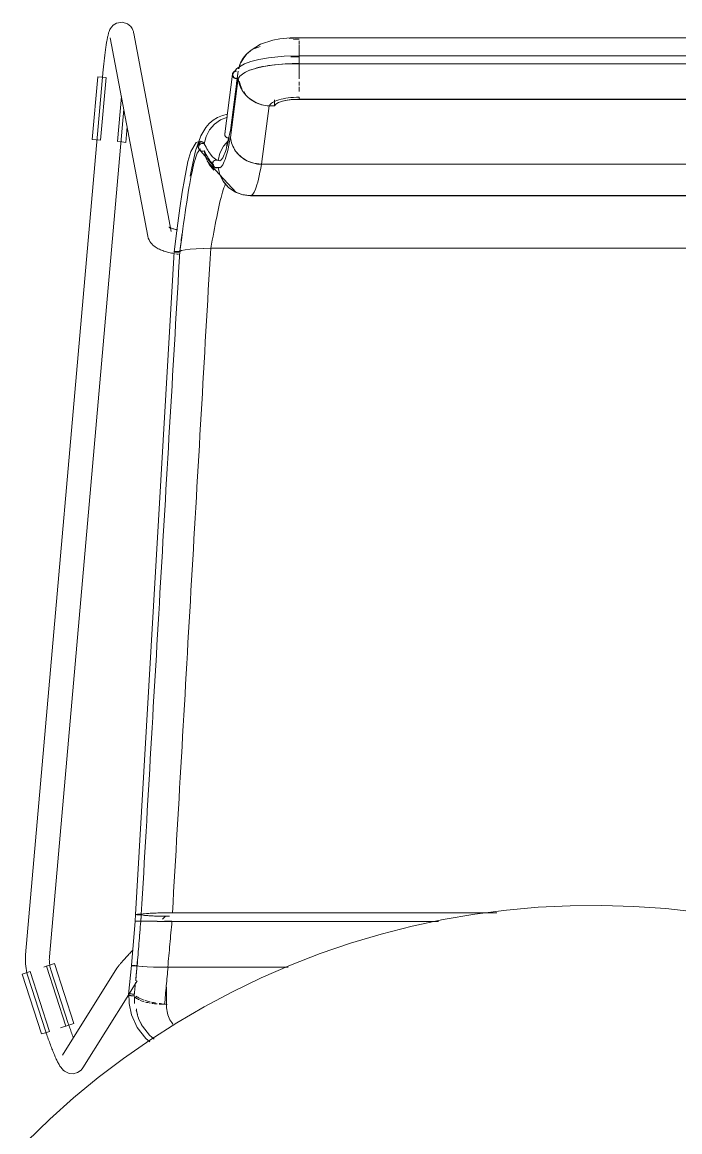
# Model space of a CAD drawing. Header units: millimetres. Extents: x 155927 to 295199, y -4084 to 97293.
# Drawn here: x 224522 to 224852, y 31394 to 31950 of the extents above; entities that cross this region are included whole.
import ezdxf

# ---------------------------------------------------------------- set-up
doc = ezdxf.new("R2010")
doc.units = ezdxf.units.MM
doc.header["$MEASUREMENT"] = 0
doc.layers.add('I-FURN', color=8, linetype='CONTINUOUS', lineweight=9)

msp = doc.modelspace()

# ---------------------------------------------------------------- linework, layer by layer
at = {"layer": 'I-FURN'}
for p, q in [((224566.02, 31946.25), (224565.8, 31945.78)), ((224566.32, 31946.81), (224566.02, 31946.25)), ((224566.8, 31947.51), (224566.32, 31946.81)), ((224567.66, 31948.42), (224566.8, 31947.51)), ((224569.31, 31949.46), (224567.66, 31948.42)), ((224572.07, 31949.95), (224569.31, 31949.46)), ((224574.82, 31949.11), (224572.07, 31949.95)), ((224574.82, 31949.11), (224576.4, 31947.79)), ((224576.4, 31947.79), (224577.15, 31946.71)), ((224577.15, 31946.71), (224577.52, 31945.91)), ((224564.46, 31940.52), (224564.37, 31939.99)), ((224564.56, 31941.03), (224564.46, 31940.52)), ((224564.65, 31941.53), (224564.56, 31941.03)), ((224564.75, 31942.01), (224564.65, 31941.53)), ((224564.84, 31942.47), (224564.75, 31942.01)), ((224564.94, 31942.91), (224564.84, 31942.47)), ((224565.04, 31943.34), (224564.94, 31942.91)), ((224565.15, 31943.75), (224565.04, 31943.34)), ((224565.25, 31944.15), (224565.15, 31943.75)), ((224565.37, 31944.55), (224565.25, 31944.15)), ((224565.49, 31944.94), (224565.37, 31944.55)), ((224565.64, 31945.35), (224565.49, 31944.94)), ((224565.8, 31945.78), (224565.64, 31945.35)), ((224566.17, 31942.12), (224584.98, 31842.83)), ((224577.52, 31945.91), (224577.74, 31945.29)), ((224577.74, 31945.29), (224577.87, 31944.77)), ((224577.87, 31944.77), (224577.96, 31944.35)), ((224596.77, 31845.06), (224577.96, 31944.35)), ((224641.49, 31938.89), (224647.64, 31940.92)), ((224647.64, 31940.92), (224651.14, 31941.57)), ((224651.14, 31941.57), (224656.35, 31942.09)), ((224656.35, 31942.09), (224660.87, 31942.17)), ((224660.87, 31942.17), (224660.87, 31942)), ((224955.72, 31942.17), (224660.87, 31942.17)), ((224660.87, 31941.87), (224660.87, 31942.15)), ((224660.87, 31938.92), (224660.87, 31940.68)), ((224563.64, 31935.11), (224563.56, 31934.44)), ((224563.73, 31935.77), (224563.64, 31935.11)), ((224563.82, 31936.42), (224563.73, 31935.77)), ((224563.91, 31937.06), (224563.82, 31936.42)), ((224564, 31937.68), (224563.91, 31937.06)), ((224564.09, 31938.28), (224564, 31937.68)), ((224564.18, 31938.87), (224564.09, 31938.28)), ((224564.28, 31939.43), (224564.18, 31938.87)), ((224564.37, 31939.99), (224564.28, 31939.43)), ((224634.8, 31934.19), (224636.78, 31936.02)), ((224636.78, 31936.02), (224641.49, 31938.89)), ((224660.87, 31936.07), (224660.87, 31938.65)), ((224660.87, 31935.91), (224660.87, 31932.89)), ((224660.87, 31932.89), (224660.87, 31935.9)), ((224562.99, 31929.42), (224562.91, 31928.68)), ((224563.06, 31930.16), (224562.99, 31929.42)), ((224563.14, 31930.9), (224563.06, 31930.16)), ((224563.22, 31931.62), (224563.14, 31930.9)), ((224563.3, 31932.34), (224563.22, 31931.62)), ((224563.39, 31933.05), (224563.3, 31932.34)), ((224563.47, 31933.75), (224563.39, 31933.05)), ((224563.56, 31934.44), (224563.47, 31933.75)), ((224631.8, 31929.85), (224633.13, 31932.12)), ((224633.13, 31932.12), (224634.8, 31934.19)), ((224633.49, 31929.04), (224636.66, 31930.24)), ((224636.66, 31930.24), (224640.7, 31931.32)), ((224640.7, 31931.32), (224645.42, 31932.18)), ((224645.42, 31932.18), (224653.3, 31932.98)), ((224653.3, 31932.98), (224660.87, 31933.13)), ((224955.72, 31933.13), (224660.87, 31933.13)), ((224660.87, 31929.17), (224660.87, 31933.13)), ((224660.87, 31933.13), (224660.87, 31933.06)), ((224660.87, 31933.06), (224660.87, 31932.86)), ((224660.87, 31932.86), (224660.87, 31932.56)), ((224660.87, 31932.56), (224660.87, 31932.17)), ((224660.87, 31932.17), (224660.87, 31931.72)), ((224660.87, 31931.72), (224660.87, 31931.22)), ((224660.87, 31931.22), (224660.87, 31930.72)), ((224660.87, 31930.72), (224660.87, 31930.25)), ((224660.87, 31930.25), (224660.87, 31929.83)), ((224660.87, 31929.83), (224660.87, 31929.5)), ((224660.87, 31929.5), (224660.87, 31929.28)), ((224562.69, 31926.27), (224523.74, 31482.95)), ((224562.7, 31926.43), (224562.69, 31926.27)), ((224562.77, 31927.18), (224562.7, 31926.43)), ((224562.84, 31927.93), (224562.77, 31927.18)), ((224562.91, 31928.68), (224562.84, 31927.93)), ((224623.56, 31894.08), (224627.41, 31923.86)), ((224626.41, 31895.72), (224630.25, 31925.42)), ((224627.77, 31924.36), (224629.66, 31926.74)), ((224629.48, 31919.45), (224630.1, 31924.23)), ((224629.66, 31926.74), (224633.49, 31929.04)), ((224636.71, 31926.09), (224636.2, 31925.9)), ((224639.53, 31926.97), (224636.71, 31926.09)), ((224643.03, 31927.77), (224639.53, 31926.97)), ((224648.47, 31928.6), (224643.03, 31927.77)), ((224654.45, 31929.08), (224648.47, 31928.6)), ((224660.87, 31929.17), (224654.45, 31929.08)), ((224660.87, 31929.28), (224660.87, 31929.17)), ((224660.87, 31929.2), (224660.87, 31925.38)), ((224660.87, 31925.38), (224660.87, 31929.2)), ((224660.87, 31929.17), (224955.72, 31929.17)), ((224660.87, 31921.63), (224660.87, 31925.19)), ((224557.12, 31891.25), (224559.88, 31922.66)), ((224559.88, 31922.66), (224561.92, 31922.48)), ((224561.35, 31890.88), (224564.11, 31922.29)), ((224561.92, 31922.48), (224563.98, 31922.3)), ((224626.39, 31892.18), (224630.23, 31921.88)), ((224660.87, 31918.16), (224660.87, 31920)), ((224571.78, 31912.74), (224569.79, 31890.14)), ((224660.87, 31915.18), (224660.87, 31917.64)), ((224641.94, 31878.8), (224645.8, 31908.08)), ((224645.8, 31908.08), (224648.51, 31908.01)), ((224648.51, 31911.02), (224648.51, 31908.01)), ((224648.51, 31908.01), (224649.15, 31908.87)), ((224649.15, 31908.87), (224650.5, 31909.66)), ((224650.5, 31909.66), (224652.48, 31910.33)), ((224652.48, 31910.33), (224654.98, 31910.84)), ((224654.98, 31910.84), (224657.83, 31911.16)), ((224657.83, 31911.16), (224660.87, 31911.27)), ((224955.72, 31911.33), (224660.87, 31911.33)), ((224660.87, 31911.27), (224955.72, 31911.27)), ((224535.7, 31481.9), (224572.99, 31906.4)), ((224620, 31902.25), (224617.8, 31900.87)), ((224622.37, 31903.27), (224620, 31902.25)), ((224625.01, 31902.42), (224621.5, 31901.02)), ((224624.87, 31903.93), (224622.37, 31903.27)), ((224574.03, 31889.77), (224574.72, 31897.66)), ((224614.09, 31897.22), (224611.58, 31893.11)), ((224615.82, 31899.19), (224614.09, 31897.22)), ((224617.8, 31900.87), (224615.82, 31899.19)), ((224618.41, 31898.85), (224615.93, 31896.02)), ((224621.5, 31901.02), (224618.41, 31898.85)), ((224625.16, 31890.21), (224626.53, 31896.51)), ((224559.16, 31891.07), (224557.12, 31891.25)), ((224561.22, 31890.89), (224559.16, 31891.07)), ((224611.58, 31893.11), (224608.91, 31885.48)), ((224614.19, 31892.7), (224613.29, 31889.07)), ((224615.93, 31896.02), (224614.19, 31892.7)), ((224625.4, 31890.68), (224622.89, 31887.81)), ((224623.61, 31894.32), (224623.54, 31893.85)), ((224623.54, 31893.85), (224623.61, 31893.38)), ((224623.8, 31894.76), (224623.61, 31894.32)), ((224623.61, 31893.38), (224623.8, 31892.94)), ((224623.8, 31892.94), (224624.09, 31892.56)), ((224624.09, 31892.56), (224624.48, 31892.26)), ((224624.48, 31892.26), (224624.93, 31892.06)), ((224624.93, 31892.06), (224625.42, 31891.98)), ((224625.42, 31891.98), (224625.92, 31892.02)), ((224571.98, 31889.95), (224569.92, 31890.13)), ((224574.03, 31889.77), (224571.98, 31889.95)), ((224605.1, 31880.12), (224606.51, 31885.12)), ((224606.51, 31885.12), (224609.28, 31889.76)), ((224608.91, 31885.48), (224607.02, 31876.96)), ((224609.28, 31889.76), (224611.47, 31890.29)), ((224610.49, 31887.85), (224610.41, 31887.37)), ((224610.41, 31887.37), (224610.47, 31886.88)), ((224610.42, 31887.37), (224610.49, 31887.85)), ((224610.48, 31886.88), (224610.42, 31887.37)), ((224610.47, 31886.88), (224610.65, 31886.42)), ((224610.66, 31886.42), (224610.48, 31886.88)), ((224610.49, 31887.85), (224610.69, 31888.3)), ((224610.68, 31888.3), (224610.49, 31887.85)), ((224610.61, 31886.51), (224618.73, 31877.09)), ((224610.77, 31886.24), (224610.64, 31886.45)), ((224610.65, 31886.42), (224610.94, 31886.02)), ((224610.95, 31886.02), (224610.66, 31886.42)), ((224610.98, 31888.7), (224610.68, 31888.3)), ((224610.69, 31888.3), (224610.99, 31888.7)), ((224610.94, 31886.02), (224611.32, 31885.7)), ((224611.33, 31885.7), (224610.95, 31886.02)), ((224611.37, 31889.01), (224610.98, 31888.7)), ((224610.99, 31888.7), (224611.37, 31889)), ((224611.32, 31885.7), (224611.77, 31885.49)), ((224611.77, 31885.49), (224611.33, 31885.7)), ((224611.37, 31889), (224611.83, 31889.2)), ((224611.83, 31889.2), (224611.37, 31889.01)), ((224611.47, 31890.29), (224612.38, 31889.99)), ((224612.27, 31885.4), (224611.77, 31885.49)), ((224611.77, 31885.49), (224612.26, 31885.4)), ((224612.32, 31889.28), (224611.83, 31889.2)), ((224611.83, 31889.2), (224612.32, 31889.27)), ((224612.26, 31885.4), (224612.76, 31885.43)), ((224612.76, 31885.43), (224612.27, 31885.4)), ((224612.82, 31889.23), (224612.32, 31889.28)), ((224612.32, 31889.27), (224612.82, 31889.23)), ((224613.24, 31885.58), (224612.76, 31885.43)), ((224612.76, 31885.43), (224613.24, 31885.58)), ((224612.82, 31889.23), (224613.29, 31889.07)), ((224613.29, 31889.07), (224612.82, 31889.23)), ((224614.03, 31881.97), (224613.24, 31885.58)), ((224613.24, 31885.58), (224614.02, 31881.97)), ((224622.89, 31887.81), (224621.14, 31884.41)), ((224624.4, 31887.78), (224625.16, 31890.21)), ((224629.02, 31885.41), (224631.51, 31882.67)), ((224603.3, 31871.1), (224605.1, 31880.12)), ((224614.02, 31881.97), (224615.66, 31878.64)), ((224615.67, 31878.65), (224614.03, 31881.97)), ((224614.72, 31880.32), (224629.32, 31864.62)), ((224617.41, 31878.95), (224617.48, 31879.44)), ((224617.47, 31879.44), (224617.41, 31878.95)), ((224617.66, 31879.9), (224617.47, 31879.44)), ((224617.48, 31879.44), (224617.67, 31879.9)), ((224617.95, 31880.3), (224617.66, 31879.9)), ((224617.67, 31879.9), (224617.96, 31880.3)), ((224618.34, 31880.62), (224617.95, 31880.3)), ((224617.96, 31880.3), (224618.34, 31880.61)), ((224618.34, 31880.61), (224618.79, 31880.82)), ((224618.79, 31880.82), (224618.34, 31880.62)), ((224618.79, 31880.82), (224619.28, 31880.9)), ((224619.28, 31880.9), (224618.79, 31880.82)), ((224619.28, 31880.9), (224619.78, 31880.86)), ((224619.78, 31880.86), (224619.28, 31880.9)), ((224619.57, 31880.98), (224620, 31880.8)), ((224619.78, 31880.86), (224620.25, 31880.7)), ((224620.25, 31880.7), (224619.78, 31880.86)), ((224621.14, 31884.41), (224620.25, 31880.7)), ((224631.51, 31882.67), (224634.62, 31880.59)), ((224634.62, 31880.59), (224638.17, 31879.28)), ((224607.02, 31876.96), (224606.28, 31872.9)), ((224615.66, 31878.64), (224618.07, 31875.81)), ((224618.07, 31875.81), (224615.67, 31878.65)), ((224617.48, 31878.46), (224617.41, 31878.95)), ((224617.41, 31878.95), (224617.47, 31878.46)), ((224617.47, 31878.46), (224617.66, 31877.99)), ((224617.67, 31877.99), (224617.48, 31878.46)), ((224617.66, 31877.99), (224617.95, 31877.59)), ((224617.96, 31877.59), (224617.67, 31877.99)), ((224617.95, 31877.59), (224618.34, 31877.28)), ((224618.34, 31877.28), (224617.96, 31877.59)), ((224618.79, 31877.08), (224618.34, 31877.28)), ((224618.34, 31877.28), (224618.79, 31877.07)), ((224618.44, 31877.22), (224621.32, 31877.18)), ((224619.28, 31876.99), (224618.79, 31877.08)), ((224618.79, 31877.07), (224619.28, 31876.99)), ((224619.78, 31877.03), (224619.28, 31876.99)), ((224619.28, 31876.99), (224619.78, 31877.03)), ((224620.25, 31877.2), (224619.78, 31877.03)), ((224619.78, 31877.03), (224620.25, 31877.19)), ((224620.25, 31877.19), (224621.14, 31873.48)), ((224638.17, 31879.28), (224641.94, 31878.8)), ((224974.65, 31878.8), (224641.94, 31878.8)), ((224641.94, 31878.8), (224974.65, 31878.8)), ((224602.27, 31864.79), (224603.3, 31871.1)), ((224621.14, 31873.48), (224622.89, 31870.08)), ((224622.9, 31870.09), (224621.15, 31873.48)), ((224622.89, 31870.08), (224625.4, 31867.21)), ((224625.41, 31867.22), (224622.9, 31870.09)), ((224601.09, 31856.77), (224602.27, 31864.79)), ((224625.4, 31867.21), (224628.54, 31865.04)), ((224628.54, 31865.05), (224625.41, 31867.22)), ((224628.22, 31865.22), (224632.69, 31863.49)), ((224632.11, 31863.68), (224628.54, 31865.05)), ((224628.54, 31865.04), (224632.11, 31863.67)), ((224629.32, 31864.62), (224631.25, 31863.92)), ((224635.9, 31863.2), (224632.11, 31863.68)), ((224632.11, 31863.67), (224635.9, 31863.2)), ((224632.69, 31863.49), (224636.44, 31863.05)), ((224980.68, 31863.2), (224635.9, 31863.2)), ((224635.9, 31863.2), (224980.68, 31863.2)), ((224636.44, 31863.05), (224941.24, 31863.05)), ((224599.73, 31846.84), (224601.09, 31856.77)), ((224595.55, 31847.29), (224595.58, 31847.28)), ((224595.58, 31847.28), (224595.65, 31847.23)), ((224595.65, 31847.23), (224595.74, 31847.19)), ((224595.74, 31847.19), (224595.89, 31847.11)), ((224595.89, 31847.11), (224596.08, 31847.03)), ((224596.08, 31847.03), (224596.32, 31846.93)), ((224596.32, 31846.93), (224596.59, 31846.83)), ((224596.59, 31846.83), (224596.89, 31846.72)), ((224596.89, 31846.72), (224597.23, 31846.61)), ((224597.23, 31846.61), (224597.59, 31846.51)), ((224597.59, 31846.51), (224597.99, 31846.4)), ((224597.99, 31846.4), (224598.41, 31846.29)), ((224598.18, 31834.98), (224599.73, 31846.84)), ((224598.41, 31846.29), (224598.85, 31846.19)), ((224598.85, 31846.19), (224599.32, 31846.09)), ((224599.32, 31846.09), (224599.81, 31845.99)), ((224584.98, 31842.83), (224585.24, 31841.84)), ((224585.24, 31841.84), (224585.61, 31840.95)), ((224585.61, 31840.95), (224586.04, 31840.16)), ((224598.17, 31834.98), (224578.89, 31503.07)), ((224586.04, 31840.16), (224586.53, 31839.47)), ((224586.53, 31839.47), (224587.04, 31838.87)), ((224587.04, 31838.87), (224587.56, 31838.35)), ((224587.56, 31838.35), (224588.09, 31837.9)), ((224588.09, 31837.9), (224588.62, 31837.5)), ((224588.62, 31837.5), (224589.16, 31837.14)), ((224589.16, 31837.14), (224589.7, 31836.82)), ((224589.7, 31836.82), (224590.23, 31836.53)), ((224590.23, 31836.53), (224590.78, 31836.25)), ((224590.78, 31836.25), (224591.34, 31836)), ((224591.34, 31836), (224591.91, 31835.77)), ((224591.91, 31835.77), (224592.49, 31835.55)), ((224592.49, 31835.55), (224593.09, 31835.34)), ((224593.09, 31835.34), (224593.69, 31835.15)), ((224593.69, 31835.15), (224594.31, 31834.96)), ((224594.31, 31834.96), (224594.94, 31834.79)), ((224598.17, 31834.98), (224598.25, 31835.04)), ((224598.24, 31834.93), (224598.17, 31834.98)), ((224598.25, 31835.04), (224598.18, 31834.98)), ((224598.18, 31834.98), (224598.24, 31834.93)), ((224598.24, 31834.93), (224598.42, 31834.88)), ((224598.42, 31834.88), (224598.24, 31834.93)), ((224598.44, 31835.09), (224598.25, 31835.04)), ((224598.25, 31835.04), (224598.44, 31835.09)), ((224598.74, 31835.13), (224598.44, 31835.09)), ((224598.44, 31835.09), (224598.74, 31835.13)), ((224599.13, 31835.16), (224598.74, 31835.13)), ((224598.74, 31835.13), (224599.12, 31835.16)), ((224599.12, 31835.16), (224599.58, 31835.18)), ((224599.58, 31835.18), (224599.13, 31835.16)), ((224600.07, 31835.19), (224599.58, 31835.18)), ((224599.58, 31835.18), (224600.07, 31835.19)), ((224600.57, 31835.19), (224600.07, 31835.19)), ((224600.07, 31835.19), (224600.57, 31835.19)), ((224601.04, 31835.17), (224600.57, 31835.19)), ((224600.57, 31835.19), (224601.04, 31835.17)), ((224601.04, 31835.17), (224601.94, 31835.57)), ((224601.94, 31835.57), (224601.04, 31835.17)), ((224601.94, 31835.57), (224603.68, 31835.94)), ((224603.69, 31835.94), (224601.94, 31835.57)), ((224603.69, 31835.94), (224606.15, 31836.25)), ((224606.19, 31836.25), (224603.69, 31835.94)), ((224606.18, 31836.25), (224609.24, 31836.49)), ((224609.29, 31836.49), (224606.19, 31836.25)), ((224609.29, 31836.49), (224612.76, 31836.64)), ((224612.82, 31836.64), (224609.29, 31836.49)), ((224612.82, 31836.64), (224616.51, 31836.7)), ((224616.59, 31836.7), (224612.82, 31836.64)), ((224999.99, 31836.7), (224616.59, 31836.7)), ((224616.59, 31836.7), (224999.99, 31836.7)), ((224594.94, 31834.79), (224595.58, 31834.63)), ((224595.58, 31834.63), (224596.24, 31834.48)), ((224596.24, 31834.48), (224596.91, 31834.33)), ((224596.91, 31834.33), (224597.59, 31834.2)), ((224597.59, 31834.2), (224598.28, 31834.07)), ((224598.42, 31834.88), (224598.71, 31834.83)), ((224598.71, 31834.83), (224598.42, 31834.88)), ((224598.71, 31834.83), (224599.09, 31834.8)), ((224599.09, 31834.8), (224598.71, 31834.83)), ((224598.98, 31833.96), (224599.7, 31833.85)), ((224599.09, 31834.8), (224599.54, 31834.78)), ((224599.54, 31834.78), (224599.09, 31834.8)), ((224599.54, 31834.78), (224600.03, 31834.77)), ((224600.03, 31834.77), (224599.54, 31834.78)), ((224599.7, 31833.85), (224600.42, 31833.75)), ((224600.03, 31834.77), (224600.53, 31834.77)), ((224600.53, 31834.77), (224600.03, 31834.77)), ((224796.61, 31507.49), (224780.63, 31506.71)), ((224812.61, 31507.64), (224796.61, 31507.49)), ((224828.6, 31507.15), (224812.61, 31507.64)), ((224844.56, 31506.02), (224828.6, 31507.15)), ((224578.62, 31499.71), (224578.88, 31503.07)), ((224578.95, 31503.1), (224578.89, 31503.07)), ((224578.89, 31503.07), (224578.95, 31503.04)), ((224579.14, 31503.13), (224578.95, 31503.1)), ((224578.95, 31503.04), (224579.14, 31503.02)), ((224579.43, 31503.15), (224579.14, 31503.13)), ((224579.14, 31503.02), (224579.44, 31503)), ((224579.81, 31503.17), (224579.43, 31503.15)), ((224579.44, 31503), (224579.82, 31502.98)), ((224580.26, 31503.18), (224579.81, 31503.17)), ((224579.82, 31502.98), (224580.27, 31502.97)), ((224580.75, 31503.18), (224580.26, 31503.18)), ((224580.27, 31502.97), (224580.76, 31502.96)), ((224581.25, 31503.18), (224580.75, 31503.18)), ((224580.76, 31502.96), (224581.26, 31502.96)), ((224581.72, 31503.17), (224581.25, 31503.18)), ((224581.26, 31502.96), (224581.73, 31502.97)), ((224582.61, 31503.38), (224581.72, 31503.17)), ((224581.73, 31502.97), (224582.63, 31502.76)), ((224584.36, 31503.58), (224582.61, 31503.38)), ((224582.63, 31502.76), (224584.38, 31502.57)), ((224586.86, 31503.74), (224584.36, 31503.58)), ((224584.38, 31502.57), (224586.88, 31502.41)), ((224589.99, 31503.86), (224586.86, 31503.74)), ((224586.88, 31502.41), (224590, 31502.29)), ((224593.56, 31503.94), (224589.99, 31503.86)), ((224590, 31502.29), (224593.55, 31502.21)), ((224593.85, 31502.33), (224592.38, 31500.8)), ((224593.55, 31502.21), (224595.8, 31502.18)), ((224597.34, 31503.97), (224593.56, 31503.94)), ((224759.94, 31503.97), (224597.34, 31503.97)), ((224597.34, 31503.97), (224759.94, 31503.97)), ((224748.83, 31503.22), (224733.06, 31500.52)), ((224764.7, 31505.28), (224748.83, 31503.22)), ((224780.63, 31506.71), (224764.7, 31505.28)), ((224860.46, 31504.25), (224844.56, 31506.02)), ((224578.61, 31499.71), (224576.79, 31477.51)), ((224578.68, 31499.72), (224578.61, 31499.71)), ((224578.61, 31499.71), (224578.68, 31499.71)), ((224578.62, 31499.71), (224578.68, 31499.72)), ((224578.68, 31499.71), (224578.62, 31499.71)), ((224578.86, 31499.71), (224579.16, 31499.71)), ((224579.16, 31499.71), (224578.87, 31499.71)), ((224579.55, 31499.72), (224579.16, 31499.72)), ((224579.54, 31499.71), (224579.16, 31499.71)), ((224579.16, 31499.71), (224579.54, 31499.71)), ((224579.17, 31499.72), (224579.55, 31499.72)), ((224579.99, 31499.71), (224579.54, 31499.71)), ((224579.54, 31499.71), (224579.99, 31499.71)), ((224579.55, 31499.72), (224580, 31499.72)), ((224580, 31499.72), (224579.55, 31499.72)), ((224580.48, 31499.71), (224579.99, 31499.71)), ((224579.99, 31499.71), (224580.48, 31499.71)), ((224580, 31499.72), (224580.49, 31499.72)), ((224580.49, 31499.72), (224580, 31499.72)), ((224580.98, 31499.71), (224580.48, 31499.71)), ((224580.48, 31499.71), (224580.98, 31499.71)), ((224580.49, 31499.72), (224580.99, 31499.72)), ((224580.99, 31499.72), (224580.49, 31499.72)), ((224581.45, 31499.71), (224580.98, 31499.71)), ((224580.98, 31499.71), (224581.45, 31499.71)), ((224580.99, 31499.72), (224581.46, 31499.72)), ((224581.46, 31499.72), (224580.99, 31499.72)), ((224582.34, 31499.69), (224581.45, 31499.71)), ((224581.45, 31499.71), (224582.34, 31499.69)), ((224584.08, 31499.68), (224582.34, 31499.69)), ((224582.34, 31499.69), (224584.08, 31499.68)), ((224584.1, 31499.75), (224582.35, 31499.74)), ((224582.36, 31499.74), (224584.11, 31499.75)), ((224584.08, 31499.68), (224586.59, 31499.67)), ((224586.59, 31499.67), (224584.09, 31499.68)), ((224586.6, 31499.76), (224584.1, 31499.75)), ((224584.11, 31499.75), (224586.61, 31499.76)), ((224589.72, 31499.66), (224586.59, 31499.67)), ((224586.59, 31499.67), (224589.72, 31499.66)), ((224589.73, 31499.77), (224586.6, 31499.76)), ((224586.61, 31499.76), (224589.73, 31499.77)), ((224593.29, 31499.65), (224589.72, 31499.66)), ((224589.72, 31499.66), (224593.29, 31499.65)), ((224597.06, 31499.78), (224593.28, 31499.78)), ((224593.29, 31499.78), (224597.06, 31499.78)), ((224597.08, 31499.65), (224593.29, 31499.65)), ((224593.29, 31499.65), (224597.08, 31499.65)), ((224730.71, 31499.65), (224597.08, 31499.65)), ((224597.08, 31499.65), (224730.71, 31499.65)), ((224717.41, 31497.2), (224701.91, 31493.26)), ((224733.06, 31500.52), (224717.41, 31497.2)), ((224701.91, 31493.26), (224686.57, 31488.69)), ((224576.81, 31484.55), (224577.25, 31485.02)), ((224686.57, 31488.69), (224671.43, 31483.52)), ((224523.66, 31481.81), (224523.63, 31480.67)), ((224523.63, 31480.67), (224523.65, 31479.53)), ((224523.65, 31479.53), (224523.71, 31478.39)), ((224523.74, 31482.95), (224523.66, 31481.81)), ((224535.63, 31480.55), (224535.65, 31481.21)), ((224535.64, 31479.88), (224535.63, 31480.55)), ((224535.68, 31479.22), (224535.64, 31479.88)), ((224535.65, 31481.21), (224535.69, 31481.87)), ((224535.69, 31481.87), (224535.69, 31481.9)), ((224571.8, 31479.07), (224572.07, 31479.37)), ((224572.07, 31479.37), (224572.36, 31479.7)), ((224572.36, 31479.7), (224572.66, 31480.03)), ((224572.66, 31480.03), (224572.97, 31480.38)), ((224572.97, 31480.38), (224573.3, 31480.75)), ((224573.3, 31480.75), (224573.65, 31481.13)), ((224573.65, 31481.13), (224574, 31481.52)), ((224574, 31481.52), (224574.37, 31481.92)), ((224574.37, 31481.92), (224574.75, 31482.33)), ((224574.75, 31482.33), (224575.14, 31482.76)), ((224575.14, 31482.76), (224575.55, 31483.19)), ((224575.55, 31483.19), (224575.96, 31483.64)), ((224575.96, 31483.64), (224576.38, 31484.09)), ((224576.38, 31484.09), (224576.81, 31484.55)), ((224671.43, 31483.52), (224656.51, 31477.75)), ((224522.03, 31473.27), (224523.98, 31473.9)), ((224523.71, 31478.39), (224523.81, 31477.25)), ((224523.81, 31477.25), (224523.96, 31476.12)), ((224523.96, 31476.12), (224524.16, 31474.99)), ((224523.98, 31473.9), (224525.95, 31474.53)), ((224524.16, 31474.99), (224524.4, 31473.87)), ((224524.4, 31473.87), (224524.68, 31472.77)), ((224535.76, 31444.56), (224526.07, 31474.57)), ((224532.88, 31476.77), (224534.04, 31477.14)), ((224534.14, 31477.18), (224543.83, 31447.17)), ((224534.26, 31477.21), (224536.23, 31477.85)), ((224535.74, 31478.56), (224535.68, 31479.22)), ((224535.83, 31477.91), (224535.74, 31478.56)), ((224535.94, 31477.26), (224535.83, 31477.91)), ((224536.08, 31476.61), (224535.94, 31477.26)), ((224536.25, 31475.97), (224536.08, 31476.61)), ((224536.23, 31477.85), (224538.18, 31478.48)), ((224536.44, 31475.33), (224536.25, 31475.97)), ((224545.15, 31448.52), (224536.44, 31475.33)), ((224547.87, 31448.48), (224538.18, 31478.48)), ((224569.53, 31476.25), (224542.23, 31432.66)), ((224569.53, 31476.25), (224569.75, 31476.57)), ((224569.75, 31476.57), (224569.93, 31476.83)), ((224569.93, 31476.83), (224570.11, 31477.06)), ((224570.11, 31477.06), (224570.28, 31477.28)), ((224570.28, 31477.28), (224570.46, 31477.5)), ((224570.46, 31477.5), (224570.65, 31477.73)), ((224570.65, 31477.73), (224570.85, 31477.97)), ((224570.85, 31477.97), (224571.07, 31478.23)), ((224571.07, 31478.23), (224571.3, 31478.49)), ((224571.3, 31478.49), (224571.54, 31478.77)), ((224571.54, 31478.77), (224571.8, 31479.07)), ((224576.78, 31477.51), (224575.36, 31463.02)), ((224576.85, 31477.54), (224576.78, 31477.51)), ((224576.78, 31477.51), (224576.85, 31477.49)), ((224576.79, 31477.51), (224576.85, 31477.54)), ((224576.86, 31477.49), (224576.79, 31477.51)), ((224577.04, 31477.56), (224576.85, 31477.54)), ((224576.85, 31477.54), (224577.04, 31477.56)), ((224576.85, 31477.49), (224577.04, 31477.46)), ((224577.33, 31477.58), (224577.04, 31477.56)), ((224577.04, 31477.56), (224577.33, 31477.58)), ((224577.04, 31477.46), (224577.34, 31477.44)), ((224577.34, 31477.44), (224577.05, 31477.46)), ((224577.71, 31477.6), (224577.33, 31477.58)), ((224577.33, 31477.58), (224577.71, 31477.6)), ((224577.34, 31477.44), (224577.72, 31477.42)), ((224577.73, 31477.42), (224577.34, 31477.44)), ((224578.16, 31477.61), (224577.71, 31477.6)), ((224577.71, 31477.6), (224578.16, 31477.61)), ((224577.72, 31477.42), (224578.17, 31477.41)), ((224578.18, 31477.41), (224577.73, 31477.42)), ((224578.65, 31477.62), (224578.16, 31477.61)), ((224578.16, 31477.61), (224578.65, 31477.62)), ((224578.17, 31477.41), (224578.67, 31477.41)), ((224578.67, 31477.41), (224578.18, 31477.41)), ((224578.67, 31477.41), (224579.16, 31477.41)), ((224579.17, 31477.41), (224578.67, 31477.41)), ((224579.62, 31477.61), (224579.15, 31477.61)), ((224579.15, 31477.61), (224579.62, 31477.61)), ((224579.16, 31477.41), (224579.63, 31477.42)), ((224579.64, 31477.42), (224579.17, 31477.41)), ((224579.63, 31477.42), (224580.52, 31477.23)), ((224580.52, 31477.23), (224579.64, 31477.42)), ((224582.24, 31477.05), (224580.52, 31477.23)), ((224580.52, 31477.23), (224582.26, 31477.05)), ((224584.7, 31476.9), (224582.26, 31477.05)), ((224582.26, 31477.05), (224584.74, 31476.9)), ((224587.77, 31476.78), (224584.74, 31476.9)), ((224584.74, 31476.9), (224587.84, 31476.78)), ((224591.28, 31476.71), (224587.84, 31476.78)), ((224587.84, 31476.78), (224591.27, 31476.71)), ((224591.37, 31476.71), (224595.13, 31476.68)), ((224595.01, 31476.68), (224591.37, 31476.71)), ((224595.13, 31476.68), (224655.25, 31476.68)), ((224655.25, 31476.68), (224595.13, 31476.68)), ((224656.51, 31477.75), (224641.83, 31471.38)), ((224531.72, 31443.26), (224522.03, 31473.27)), ((224524.68, 31472.77), (224525.01, 31471.67)), ((224525.01, 31471.67), (224525.03, 31471.63)), ((224525.03, 31471.63), (224533.74, 31444.82)), ((224575.66, 31463.43), (224579.7, 31469.88)), ((224641.83, 31471.38), (224627.42, 31464.43)), ((224552.4, 31426.29), (224575.43, 31463.06)), ((224575.57, 31458.45), (224575.48, 31463.92)), ((224594.43, 31466.64), (224594.43, 31456.89)), ((224627.42, 31464.43), (224613.3, 31456.92)), ((224576.79, 31452.81), (224575.57, 31458.45)), ((224594.48, 31458.13), (224593.43, 31458.13)), ((224579.69, 31446.49), (224576.79, 31452.81)), ((224613.3, 31456.92), (224599.49, 31448.84)), ((224541.25, 31446.34), (224543.73, 31447.14)), ((224545.92, 31447.84), (224543.95, 31447.21)), ((224545.26, 31448.19), (224545.15, 31448.52)), ((224545.49, 31447.5), (224545.26, 31448.19)), ((224545.72, 31446.81), (224545.49, 31447.5)), ((224545.95, 31446.13), (224545.72, 31446.81)), ((224547.87, 31448.48), (224545.92, 31447.84)), ((224546.18, 31445.45), (224545.95, 31446.13)), ((224584.02, 31440.96), (224579.69, 31446.49)), ((224582.26, 31447.2), (224580.35, 31450.89)), ((224585.76, 31442.63), (224582.26, 31447.2)), ((224599.49, 31448.84), (224586.01, 31440.22)), ((224533.67, 31443.89), (224531.72, 31443.26)), ((224535.64, 31444.53), (224533.67, 31443.89)), ((224533.89, 31444.36), (224533.74, 31444.82)), ((224534.13, 31443.62), (224533.89, 31444.36)), ((224534.38, 31442.88), (224534.13, 31443.62)), ((224534.63, 31442.15), (224534.38, 31442.88)), ((224534.88, 31441.42), (224534.63, 31442.15)), ((224535.13, 31440.7), (224534.88, 31441.42)), ((224535.39, 31439.98), (224535.13, 31440.7)), ((224546.42, 31444.78), (224546.18, 31445.45)), ((224546.65, 31444.11), (224546.42, 31444.78)), ((224546.89, 31443.45), (224546.65, 31444.11)), ((224547.13, 31442.81), (224546.89, 31443.45)), ((224547.36, 31442.17), (224547.13, 31442.81)), ((224547.59, 31441.55), (224547.36, 31442.17)), ((224586.08, 31439.32), (224584.02, 31440.96)), ((224588.1, 31440.67), (224585.76, 31442.63)), ((224535.64, 31439.28), (224535.39, 31439.98)), ((224535.89, 31438.58), (224535.64, 31439.28)), ((224536.15, 31437.89), (224535.89, 31438.58)), ((224536.4, 31437.21), (224536.15, 31437.89)), ((224536.66, 31436.55), (224536.4, 31437.21)), ((224536.91, 31435.89), (224536.66, 31436.55)), ((224537.16, 31435.25), (224536.91, 31435.89)), ((224537.41, 31434.63), (224537.16, 31435.25)), ((224586.01, 31440.22), (224572.89, 31431.06)), ((224537.66, 31434.02), (224537.41, 31434.63)), ((224537.91, 31433.42), (224537.66, 31434.02)), ((224538.15, 31432.84), (224537.91, 31433.42)), ((224538.4, 31432.28), (224538.15, 31432.84)), ((224538.64, 31431.74), (224538.4, 31432.28)), ((224538.88, 31431.21), (224538.64, 31431.74)), ((224539.11, 31430.7), (224538.88, 31431.21)), ((224539.34, 31430.21), (224539.11, 31430.7)), ((224539.57, 31429.73), (224539.34, 31430.21)), ((224539.8, 31429.28), (224539.57, 31429.73)), ((224572.89, 31431.06), (224560.15, 31421.39)), ((224540.03, 31428.84), (224539.8, 31429.28)), ((224540.26, 31428.41), (224540.03, 31428.84)), ((224540.49, 31428), (224540.26, 31428.41)), ((224540.73, 31427.6), (224540.49, 31428)), ((224540.97, 31427.21), (224540.73, 31427.6)), ((224541.23, 31426.82), (224540.97, 31427.21)), ((224541.5, 31426.43), (224541.23, 31426.82)), ((224541.82, 31426.03), (224541.5, 31426.43)), ((224542.18, 31425.6), (224541.82, 31426.03)), ((224542.65, 31425.14), (224542.18, 31425.6)), ((224543.28, 31424.62), (224542.65, 31425.14)), ((224544.19, 31424.05), (224543.28, 31424.62)), ((224545.57, 31423.53), (224544.19, 31424.05)), ((224549.77, 31423.94), (224547.55, 31423.36)), ((224551.51, 31425.17), (224549.77, 31423.94)), ((224551.51, 31425.17), (224552.4, 31426.29)), ((224547.55, 31423.36), (224545.57, 31423.53)), ((224560.15, 31421.39), (224547.8, 31411.22)), ((224547.8, 31411.22), (224535.87, 31400.56)), ((224535.87, 31400.56), (224524.37, 31389.43))]:
    msp.add_line(p, q, dxfattribs=at)
for centre, major_axis, ratio, start_param, end_param in [((224660.87, 31937.89), (-12.4, 0), 0.287441, 4.712389, 4.950404), ((224660.87, 31926.42), (0, -15.75), 0.000004, 5.8107, 5.99294), ((224625.51, 31893.85), (-1.96, 0), 0.955139, 5.775592, 8.064923), ((224642.07, 31893.87), (-15.78, 0), 0.955139, 0.112537, 0.354036), ((224642.07, 31893.87), (-15.78, 0), 0.955139, 0.354206, 0.595753), ((224642.07, 31893.87), (-15.78, 0), 0.955139, 0.595876, 1.562553)]:
    msp.add_ellipse(centre, major_axis=major_axis, ratio=ratio, start_param=start_param, end_param=end_param, dxfattribs=at)
for points in [[(224655.9, 31941.86), (224657.48, 31942.01), (224659.15, 31942.08), (224660.87, 31942.08)], [(224641.26, 31937.72), (224640.3, 31937.46), (224639.37, 31937.12), (224638.48, 31936.69)], [(224656.6, 31932.58), (224658.02, 31932.62), (224659.44, 31932.62), (224660.87, 31932.6)], [(224630.44, 31921.87), (224630.79, 31922.6), (224632.1, 31924), (224635.8, 31925.9), (224640.87, 31927.43), (224647.01, 31928.54), (224653.87, 31929.17), (224658.52, 31929.24), (224660.87, 31929.2)], [(224630.72, 31926.83), (224630.87, 31927.49), (224631.07, 31928.13), (224631.31, 31928.77)], [(224629.97, 31921.72), (224629.89, 31921.71), (224629.72, 31921.69), (224629.56, 31921.69), (224629.47, 31921.7)], [(224630.23, 31921.88), (224630.38, 31920.64), (224630.96, 31918.26), (224632.72, 31914.92), (224635.25, 31912.08), (224638.4, 31909.89), (224642, 31908.48), (224644.5, 31908.12), (224645.8, 31908.08)], [(224632.22, 31916.37), (224631.52, 31917.63), (224631.11, 31918.99), (224630.78, 31920.37)], [(224646.04, 31908.09), (224646.3, 31909.2), (224649.68, 31911.37), (224657.08, 31912.34), (224660.87, 31912.39)], [(224660.03, 31911.32), (224657.25, 31911.26), (224654.11, 31910.99), (224652.49, 31910.38)], [(224626.39, 31892.18), (224625.37, 31886.67), (224623.32, 31878.61), (224621.27, 31876.64), (224620.25, 31877.2)], [(224635.9, 31863.2), (224636.08, 31863.1), (224636.26, 31863.05), (224636.44, 31863.05)], [(224602.22, 31844.34), (224601.83, 31841.31), (224601.44, 31838.24), (224601.06, 31835.18)], [(224581.72, 31503.17), (224584.94, 31558.58), (224591.38, 31669.34), (224597.82, 31779.93), (224601.04, 31835.17)], [(224606.93, 31670.46), (224610.12, 31725.92), (224613.32, 31781.34), (224616.51, 31836.7)], [(224597.34, 31503.97), (224600.54, 31559.49), (224603.73, 31615.02), (224606.93, 31670.46)], [(224581.73, 31502.97), (224581.13, 31502.96), (224579.63, 31502.96), (224578.88, 31503.04), (224578.88, 31503.07)], [(224581.72, 31503.17), (224581.68, 31502.6), (224581.59, 31501.44), (224581.5, 31500.28), (224581.45, 31499.71)], [(224581.73, 31502.97), (224581.68, 31502.43), (224581.59, 31501.35), (224581.5, 31500.26), (224581.46, 31499.72)], [(224579.64, 31477.42), (224579.94, 31481.13), (224580.54, 31488.55), (224581.15, 31495.99), (224581.45, 31499.71)], [(224596.04, 31488.16), (224596.39, 31491.99), (224596.73, 31495.82), (224597.08, 31499.65)], [(224580.83, 31492.17), (224580.86, 31492.58), (224580.9, 31492.99), (224580.93, 31493.4)], [(224579.62, 31477.61), (224579.93, 31481.25), (224580.23, 31484.9), (224580.53, 31488.56)], [(224595.01, 31476.68), (224595.36, 31480.5), (224595.7, 31484.33), (224596.04, 31488.16)], [(224579.62, 31477.61), (224579.39, 31475.23), (224579.15, 31472.87), (224578.92, 31470.52)], [(224579.63, 31477.42), (224579.39, 31474.89), (224579.16, 31472.38), (224578.92, 31469.88)], [(224595.13, 31476.68), (224594.83, 31473.55), (224594.24, 31467.3), (224593.69, 31461.16), (224593.43, 31458.13)], [(224578.83, 31468.98), (224578.62, 31466.79), (224578.41, 31464.62), (224578.2, 31462.47)], [(224575.55, 31463.77), (224575.59, 31463.72), (224575.71, 31463.63), (224576.01, 31463.5), (224576.39, 31463.38), (224576.85, 31463.29), (224577.34, 31463.22), (224577.84, 31463.19), (224578.15, 31463.19), (224578.3, 31463.2)], [(224580.75, 31460.3), (224580.05, 31460.62), (224578.91, 31461.32), (224578.34, 31462.07), (224578.2, 31462.47)], [(224578.24, 31461.64), (224578.25, 31460.98), (224578.29, 31460.33), (224578.35, 31459.69)], [(224578.38, 31458.47), (224578.29, 31459.28), (224578.28, 31460.11), (224578.28, 31460.94)], [(224579.21, 31462.11), (224579.62, 31461.79), (224580.14, 31461.46), (224580.78, 31461.15)], [(224581.03, 31461.04), (224581.66, 31460.74), (224582.4, 31460.47), (224583.22, 31460.2)], [(224583.18, 31459.41), (224582.45, 31459.62), (224581.81, 31459.85), (224581.21, 31460.1)], [(224583.65, 31460.05), (224584.45, 31459.8), (224585.33, 31459.57), (224586.25, 31459.35)], [(224586.23, 31458.73), (224585.39, 31458.88), (224584.58, 31459.04), (224583.84, 31459.23)], [(224586.91, 31459.2), (224587.55, 31459.06), (224588.22, 31458.92), (224588.9, 31458.8)], [(224589.71, 31458.3), (224588.81, 31458.37), (224587.93, 31458.48), (224587.08, 31458.6)], [(224590.6, 31458.55), (224591.07, 31458.48), (224591.55, 31458.43), (224592.02, 31458.38)], [(224593.43, 31458.13), (224592.48, 31458.14), (224591.55, 31458.17), (224590.64, 31458.23)], [(224594.43, 31456.61), (224594.42, 31457.12), (224594.44, 31457.63), (224594.48, 31458.13)], [(224579.17, 31455.22), (224579.37, 31454.49), (224579.6, 31453.78), (224579.87, 31453.07)]]:
    msp.add_open_spline(points, degree=3, dxfattribs=at)
for points, knots in [([(224636.51, 31935.55), (224636.11, 31935.27), (224634.74, 31934.24), (224632.74, 31932.07), (224631.13, 31929.22), (224630.66, 31927.28), (224630.5, 31926.51)], [0.434972, 0.434972, 0.434972, 0.434972, 0.5, 0.6666667, 0.8333333, 0.9407177, 0.9407177, 0.9407177, 0.9407177]), ([(224629.38, 31925.46), (224629.24, 31925.47), (224629.01, 31925.45), (224628.72, 31925.38), (224628.45, 31925.28), (224628.14, 31925.1), (224627.82, 31924.81), (224627.58, 31924.45), (224627.45, 31924.1), (224627.4, 31923.79), (224627.4, 31923.52), (224627.43, 31923.25), (224627.5, 31923), (224627.62, 31922.75), (224627.81, 31922.44), (224628.13, 31922.12), (224628.53, 31921.88), (224628.88, 31921.76), (224629.26, 31921.69), (224629.7, 31921.7), (224630.05, 31921.8), (224630.23, 31921.88)], [0.1111111, 0.1111111, 0.1111111, 0.1111111, 0.1666667, 0.1944444, 0.2222222, 0.2777778, 0.3333333, 0.3888889, 0.4444444, 0.4791667, 0.5138889, 0.5486111, 0.5833333, 0.6180556, 0.6527778, 0.7222222, 0.7916667, 0.8263889, 0.8611111, 0.9305556, 1, 1, 1, 1]), ([(224628.98, 31921.79), (224628.86, 31921.83), (224628.63, 31921.92), (224628.22, 31922.2), (224627.76, 31922.75), (224627.51, 31923.62), (224627.74, 31924.4), (224628.13, 31924.91), (224628.52, 31925.21), (224628.98, 31925.4), (224629.3, 31925.44), (224629.47, 31925.45)], [-0.8125, -0.8125, -0.8125, -0.8125, -0.765625, -0.71875, -0.625, -0.5, -0.375, -0.3125, -0.25, -0.1875, -0.125, -0.125, -0.125, -0.125]), ([(224642.26, 31908.63), (224641.03, 31908.96), (224637.51, 31910.38), (224634.2, 31912.85), (224633.07, 31915)], [-0.8333333, -0.8333333, -0.8333333, -0.8333333, -0.6666667, -0.3333333, -0.3333333, -0.3333333, -0.3333333]), ([(224613.29, 31889.07), (224612.27, 31890.62), (224610.98, 31890.39), (224609.7, 31887.37), (224609.44, 31886.65)], [0, 0, 0, 0, 0.25, 0.3133981, 0.3133981, 0.3133981, 0.3133981]), ([(224625.7, 31892.08), (224624.9, 31888.37), (224623.09, 31881.88), (224621.27, 31880.15), (224620.25, 31880.7)], [0.1122148, 0.1122148, 0.1122148, 0.1122148, 0.5, 1, 1, 1, 1]), ([(224611.41, 31886.46), (224611, 31886.27), (224609.58, 31884.67), (224607.14, 31876.37), (224604.09, 31857.93), (224602.06, 31842.72), (224601.04, 31835.17)], [0.1500588, 0.1500588, 0.1500588, 0.1500588, 0.25, 0.5, 0.75, 1, 1, 1, 1]), ([(224618.12, 31878.45), (224617.66, 31878.85), (224616.03, 31880.52), (224614.41, 31883.17), (224613.24, 31885.58)], [0.303693, 0.303693, 0.303693, 0.303693, 0.5, 1, 1, 1, 1]), ([(224619.57, 31880.98), (224618.64, 31881.45), (224616.54, 31883.24), (224614.45, 31886.67), (224613.29, 31889.07)], [0.0974621, 0.0974621, 0.0974621, 0.0974621, 0.5, 1, 1, 1, 1]), ([(224636.44, 31863.05), (224637.26, 31863.05), (224639.1, 31865.43), (224640.93, 31873.07), (224641.94, 31878.8)], [0.0892846, 0.0892846, 0.0892846, 0.0892846, 0.5, 1, 1, 1, 1]), ([(224616.59, 31836.7), (224617.56, 31842.09), (224619.51, 31852.87), (224621.94, 31863.58), (224623.4, 31867.82), (224623.89, 31868.97)], [0, 0, 0, 0, 0.25, 0.5, 0.625, 0.625, 0.625, 0.625]), ([(224578.88, 31503.07), (224578.88, 31503.09), (224579.02, 31503.12), (224579.41, 31503.15), (224579.8, 31503.17), (224580.25, 31503.18), (224580.75, 31503.19), (224581.25, 31503.18), (224581.57, 31503.18), (224581.72, 31503.17)], [-0.498493, -0.498493, -0.498493, -0.498493, -0.375, -0.3125, -0.25, -0.1875, -0.125, -0.0625, 0, 0, 0, 0]), ([(224581.72, 31503.17), (224582, 31503.32), (224583.39, 31503.53), (224586.74, 31503.75), (224589.91, 31503.87), (224593.52, 31503.95), (224596.06, 31503.97), (224597.34, 31503.97)], [-1, -1, -1, -1, -0.666667, -0.5, -0.333333, -0.166667, 0, 0, 0, 0]), ([(224595.8, 31502.18), (224593.78, 31502.2), (224590.55, 31502.25), (224586.76, 31502.4), (224583.41, 31502.62), (224582.02, 31502.83), (224581.73, 31502.97)], [-0.9335619, -0.9335619, -0.9335619, -0.9335619, -0.6666667, -0.5, -0.3333333, 0, 0, 0, 0]), ([(224578.2, 31462.47), (224578.06, 31462.44), (224577.77, 31462.41), (224577.35, 31462.4), (224576.97, 31462.41), (224576.68, 31462.43), (224576.41, 31462.46), (224576.16, 31462.51), (224575.94, 31462.58), (224575.74, 31462.64), (224575.55, 31462.74), (224575.44, 31462.83), (224575.41, 31462.87)], [0, 0, 0, 0, 0.0555556, 0.1111111, 0.1666667, 0.1944444, 0.2222222, 0.2777778, 0.3055556, 0.3333333, 0.3888889, 0.4444444, 0.4444444, 0.4444444, 0.4444444]), ([(224597.59, 31448.24), (224596.83, 31449.14), (224594.9, 31452.14), (224594.27, 31455.75), (224594.48, 31458.13)], [0.5, 0.5, 0.5, 0.5, 0.6666667, 1, 1, 1, 1]), ([(224582.27, 31447.22), (224581.75, 31448.05), (224580.17, 31450.77), (224579.57, 31453.75), (224579.29, 31455.85)], [-0.4024189, -0.4024189, -0.4024189, -0.4024189, -0.3333333, -0.1789981, -0.1789981, -0.1789981, -0.1789981])]:
    msp.add_open_spline(points, degree=3, knots=knots, dxfattribs=at)

doc.saveas('drawing.dxf')
